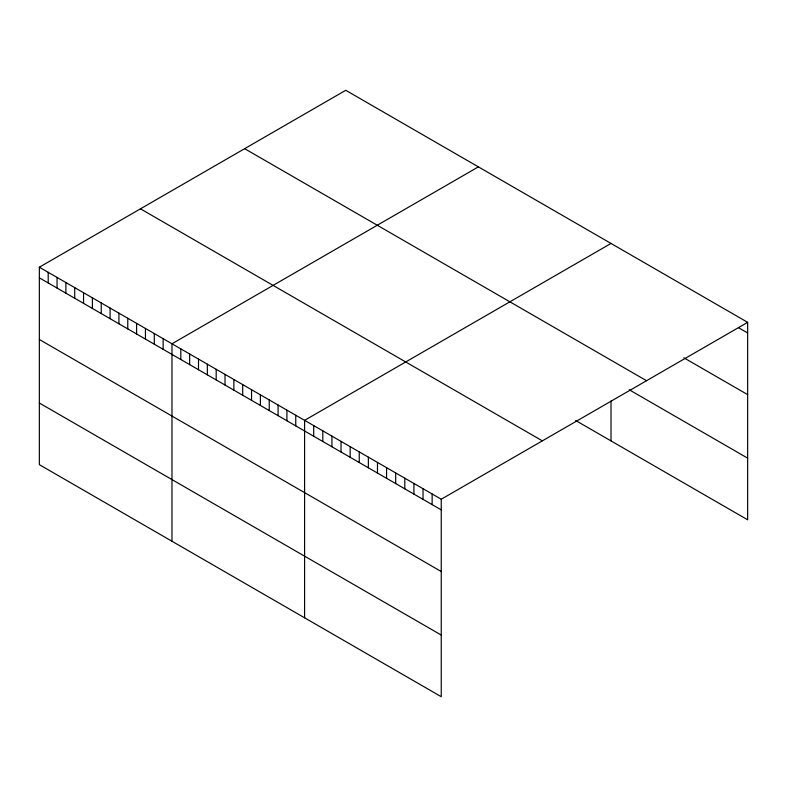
<?xml version="1.0" encoding="UTF-8"?>
<svg xmlns="http://www.w3.org/2000/svg" width="787" height="787" viewBox="0 0 787 787"><rect width="100%" height="100%" fill="white"/><g stroke="black" fill="none" stroke-linecap="round" stroke-linejoin="round"><path stroke-width="1.18" d="M39.35 267.206L441.241 499.233L441.241 696.702L39.35 464.664L39.35 267.206L345.759 90.298L747.65 322.336L747.65 519.794L575.641 420.484M478.378 166.874L171.979 343.771L171.979 541.24M611.007 243.439L304.599 420.347L304.599 617.805M441.241 499.233L747.65 322.336M738.54 327.707L747.65 332.97M683.883 357.81L747.65 394.621M244.639 148.674L646.54 380.711M629.226 389.772L747.65 458.142M140.46 208.821L542.361 440.858M39.35 277.841L441.241 509.868M39.35 339.492L441.241 571.529M39.35 403.013L441.241 635.05M611.007 400.947L611.007 440.907M432.132 493.97L432.132 504.615M423.022 488.717L423.022 499.352M413.913 483.454L413.913 494.098M404.803 478.191L404.803 488.835M395.694 472.938L395.694 483.572M386.584 467.675L386.584 478.319M377.475 462.422L377.475 473.056M368.365 457.158L368.365 467.793M359.256 451.895L359.256 462.54M350.146 446.642L350.146 457.277M341.037 441.379L341.037 452.023M331.927 436.116L331.927 446.76M322.818 430.863L322.818 441.497M313.708 425.6L313.708 436.244M295.755 415.241L295.755 425.875M286.921 410.135L286.921 420.77M278.077 405.03L278.077 415.664M269.233 399.924L269.233 410.568M260.389 394.818L260.389 405.462M251.555 389.713L251.555 400.357M242.711 384.607L242.711 395.251M233.867 379.501L233.867 390.145M225.023 374.405L225.023 385.04M216.179 369.3L216.179 379.934M207.345 364.194L207.345 374.828M198.501 359.088L198.501 369.723M189.657 353.983L189.657 364.617M180.813 348.877L180.813 359.521M163.135 338.666L163.135 349.31M154.291 333.56L154.291 344.204M145.447 328.454L145.447 339.099M136.604 323.349L136.604 333.993M127.769 318.253L127.769 328.887M118.926 313.147L118.926 323.782M110.082 308.042L110.082 318.676M101.238 302.936L101.238 313.57M92.404 297.83L92.404 308.465M83.56 292.725L83.56 303.369M74.716 287.619L74.716 298.263M65.872 282.513L65.872 293.158M57.038 277.408L57.038 288.052M48.194 272.302L48.194 282.946"/></g></svg>
